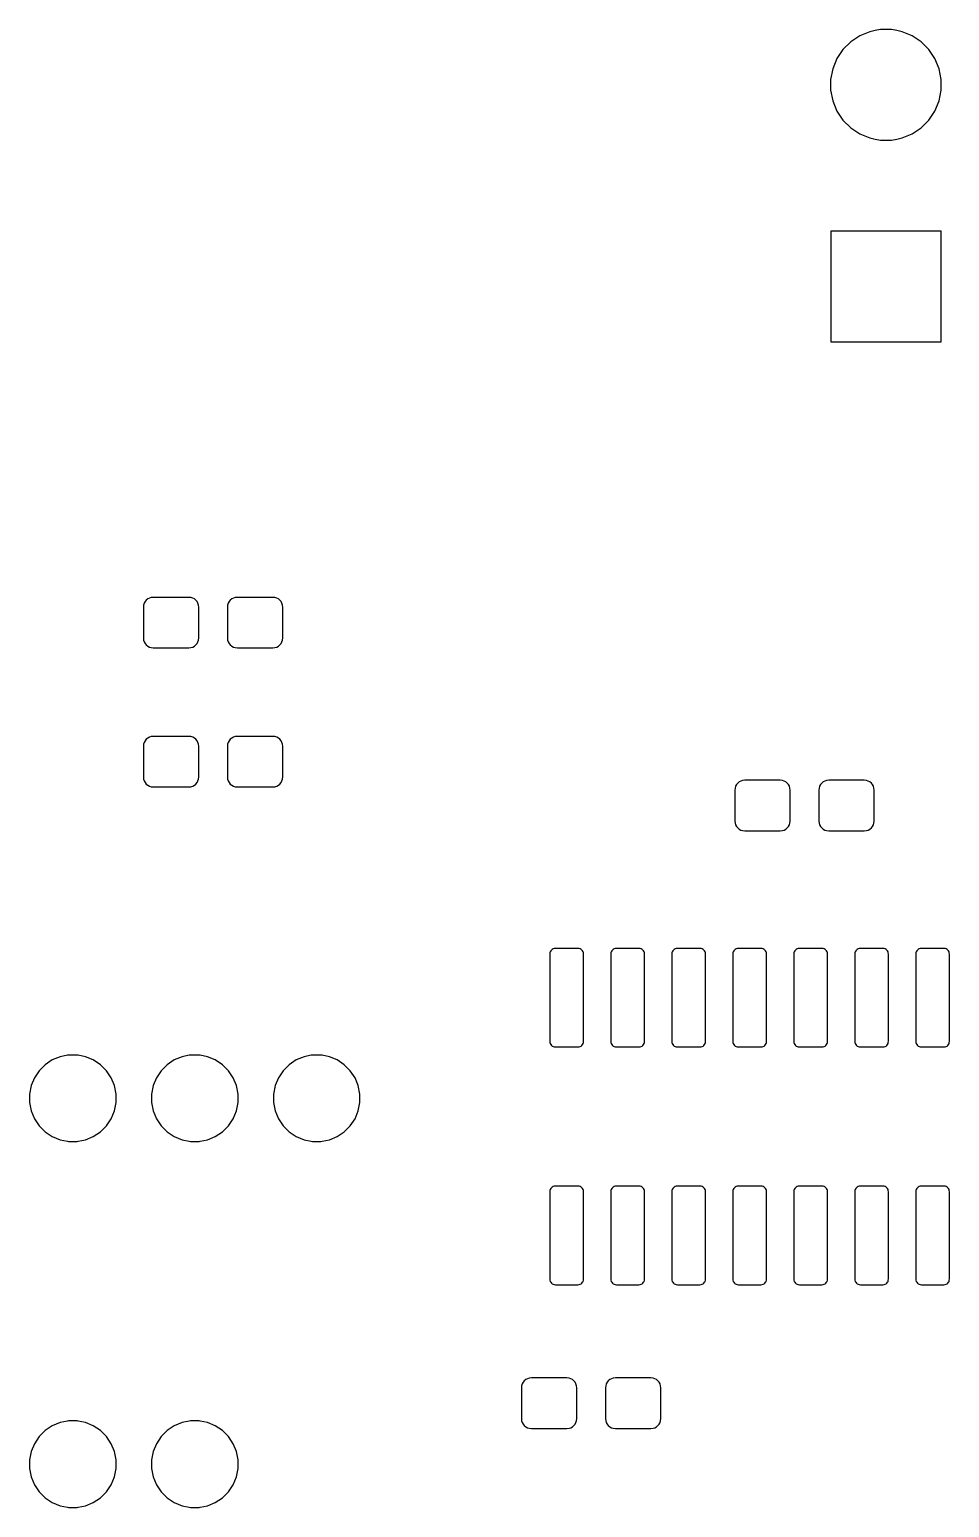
# Model space of a CAD drawing. Extents: x 169 to 33241, y 66 to 35500.
# Drawn here: x 188.9 to 208.06, y 95.42 to 126.2 of the extents above; entities that cross this region are included whole.
import ezdxf

# ---------------------------------------------------------------- set-up
doc = ezdxf.new("R2010")
doc.units = 0

msp = doc.modelspace()

# ---------------------------------------------------------------- linework, layer by layer
at = {"layer": 'Construction'}
for p, q in [((206.61892, 126.20098), (206.50793, 126.17888)), ((206.84575, 126.20098), (206.61892, 126.20098)), ((206.957, 126.17888), (206.84575, 126.20098)), ((205.99866, 125.94389), (205.83838, 125.78362)), ((206.18712, 126.06988), (205.99866, 125.94389)), ((206.39667, 126.15678), (206.18712, 126.06988)), ((206.50793, 126.17888), (206.39667, 126.15678)), ((207.068, 126.15678), (206.957, 126.17888)), ((207.27755, 126.06988), (207.068, 126.15678)), ((207.46601, 125.94389), (207.27755, 126.06988)), ((207.62629, 125.78362), (207.46601, 125.94389)), ((205.7124, 125.59515), (205.6255, 125.3856)), ((205.83838, 125.78362), (205.7124, 125.59515)), ((207.75227, 125.59515), (207.62629, 125.78362)), ((207.83917, 125.3856), (207.75227, 125.59515)), ((205.6255, 125.3856), (205.5813, 125.16335)), ((207.88337, 125.16335), (207.83917, 125.3856)), ((205.5813, 125.16335), (205.5813, 124.93653)), ((207.88337, 124.93653), (207.88337, 125.16335)), ((205.5813, 124.93653), (205.6255, 124.71428)), ((205.6255, 124.71428), (205.7124, 124.50473)), ((207.75227, 124.50473), (207.83917, 124.71428)), ((207.83917, 124.71428), (207.88337, 124.93653)), ((205.7124, 124.50473), (205.83838, 124.31626)), ((207.62629, 124.31626), (207.75227, 124.50473)), ((205.83838, 124.31626), (205.99866, 124.15599)), ((205.99866, 124.15599), (206.18712, 124.03)), ((206.18712, 124.03), (206.39667, 123.9431)), ((207.068, 123.9431), (207.27755, 124.03)), ((207.27755, 124.03), (207.46601, 124.15599)), ((207.46601, 124.15599), (207.62629, 124.31626)), ((206.39667, 123.9431), (206.50793, 123.921)), ((206.50793, 123.921), (206.61892, 123.8989)), ((206.61892, 123.8989), (206.84575, 123.8989)), ((206.84575, 123.8989), (206.957, 123.921)), ((206.957, 123.921), (207.068, 123.9431)), ((207.884, 122.001), (205.58199, 122.001)), ((205.58199, 122.001), (205.58199, 119.699)), ((207.884, 119.699), (207.884, 122.001)), ((205.58199, 119.699), (207.884, 119.699)), ((191.27201, 114.21601), (191.26801, 114.17091)), ((191.28341, 114.25351), (191.27201, 114.21601)), ((191.30191, 114.28801), (191.28341, 114.25351)), ((191.32681, 114.31831), (191.30191, 114.28801)), ((191.35701, 114.34321), (191.32681, 114.31831)), ((191.39151, 114.36171), (191.35701, 114.34321)), ((191.42911, 114.37311), (191.39151, 114.36171)), ((191.47411, 114.37711), (191.42911, 114.37311)), ((192.213, 114.37711), (191.47411, 114.37711)), ((192.258, 114.37311), (192.213, 114.37711)), ((192.2956, 114.36171), (192.258, 114.37311)), ((192.3301, 114.34321), (192.2956, 114.36171)), ((192.3603, 114.31831), (192.3301, 114.34321)), ((192.3852, 114.28801), (192.3603, 114.31831)), ((192.4037, 114.25351), (192.3852, 114.28801)), ((192.4151, 114.21601), (192.4037, 114.25351)), ((192.4191, 114.17091), (192.4151, 114.21601)), ((193.02217, 114.21601), (193.01817, 114.17091)), ((193.03357, 114.25351), (193.02217, 114.21601)), ((193.05207, 114.28801), (193.03357, 114.25351)), ((193.07667, 114.31831), (193.05207, 114.28801)), ((193.10717, 114.34321), (193.07667, 114.31831)), ((193.14167, 114.36171), (193.10717, 114.34321)), ((193.17897, 114.37311), (193.14167, 114.36171)), ((193.22417, 114.37711), (193.17897, 114.37311)), ((193.9628, 114.37711), (193.22417, 114.37711)), ((194.008, 114.37311), (193.9628, 114.37711)), ((194.0456, 114.36171), (194.008, 114.37311)), ((194.0801, 114.34321), (194.0456, 114.36171)), ((194.1103, 114.31831), (194.0801, 114.34321)), ((194.1352, 114.28801), (194.1103, 114.31831)), ((194.1537, 114.25351), (194.1352, 114.28801)), ((194.1649, 114.21601), (194.1537, 114.25351)), ((194.1699, 114.17091), (194.1649, 114.21601)), ((191.26801, 114.17091), (191.26801, 113.53221)), ((192.4191, 113.5322), (192.4191, 114.17091)), ((193.01817, 114.17091), (193.01817, 113.53221)), ((194.1699, 113.5322), (194.1699, 114.17091)), ((191.26801, 113.53221), (191.27201, 113.48711)), ((191.27201, 113.48711), (191.28341, 113.44961)), ((191.28341, 113.44961), (191.30191, 113.41511)), ((191.30191, 113.41511), (191.32681, 113.38481)), ((191.32681, 113.38481), (191.35701, 113.35991)), ((191.35701, 113.35991), (191.39151, 113.34141)), ((191.39151, 113.34141), (191.42911, 113.33001)), ((191.42911, 113.33001), (191.47411, 113.32601)), ((191.47411, 113.32601), (192.213, 113.32601)), ((192.213, 113.32601), (192.258, 113.33)), ((192.258, 113.33), (192.2956, 113.3414)), ((192.2956, 113.3414), (192.3301, 113.3599)), ((192.3301, 113.3599), (192.3603, 113.3848)), ((192.3603, 113.3848), (192.3852, 113.4151)), ((192.3852, 113.4151), (192.4037, 113.4496)), ((192.4037, 113.4496), (192.4151, 113.4871)), ((192.4151, 113.4871), (192.4191, 113.5322)), ((193.01817, 113.53221), (193.02217, 113.48711)), ((193.02217, 113.48711), (193.03357, 113.44961)), ((193.03357, 113.44961), (193.05207, 113.41511)), ((193.05207, 113.41511), (193.07667, 113.38481)), ((193.07667, 113.38481), (193.10717, 113.35991)), ((193.10717, 113.35991), (193.14167, 113.34141)), ((193.14167, 113.34141), (193.17897, 113.33001)), ((193.17897, 113.33001), (193.22417, 113.32601)), ((193.22417, 113.32601), (193.9628, 113.32601)), ((193.9628, 113.32601), (194.008, 113.33)), ((194.008, 113.33), (194.0456, 113.3414)), ((194.0456, 113.3414), (194.0801, 113.3599)), ((194.0801, 113.3599), (194.1103, 113.3848)), ((194.1103, 113.3848), (194.1352, 113.4151)), ((194.1352, 113.4151), (194.1537, 113.4496)), ((194.1537, 113.4496), (194.1649, 113.4871)), ((194.1649, 113.4871), (194.1699, 113.5322)), ((191.32681, 111.42231), (191.30191, 111.39201)), ((191.35701, 111.44721), (191.32681, 111.42231)), ((191.39151, 111.46571), (191.35701, 111.44721)), ((191.42911, 111.47711), (191.39151, 111.46571)), ((191.47411, 111.48111), (191.42911, 111.47711)), ((192.213, 111.48111), (191.47411, 111.48111)), ((192.258, 111.47711), (192.213, 111.48111)), ((192.2956, 111.46571), (192.258, 111.47711)), ((192.3301, 111.44721), (192.2956, 111.46571)), ((192.3603, 111.42231), (192.3301, 111.44721)), ((192.3852, 111.39201), (192.3603, 111.42231)), ((193.07667, 111.42231), (193.05207, 111.39201)), ((193.10717, 111.44721), (193.07667, 111.42231)), ((193.14167, 111.46571), (193.10717, 111.44721)), ((193.17897, 111.47711), (193.14167, 111.46571)), ((193.22417, 111.48111), (193.17897, 111.47711)), ((193.9628, 111.48111), (193.22417, 111.48111)), ((194.008, 111.47711), (193.9628, 111.48111)), ((194.0456, 111.46571), (194.008, 111.47711)), ((194.0801, 111.44721), (194.0456, 111.46571)), ((194.1103, 111.42231), (194.0801, 111.44721)), ((194.1352, 111.39201), (194.1103, 111.42231)), ((191.27201, 111.32001), (191.26801, 111.27491)), ((191.26801, 111.27491), (191.26801, 110.6362)), ((191.28341, 111.35751), (191.27201, 111.32001)), ((191.30191, 111.39201), (191.28341, 111.35751)), ((192.4037, 111.35751), (192.3852, 111.39201)), ((192.4151, 111.32001), (192.4037, 111.35751)), ((192.4191, 111.27491), (192.4151, 111.32001)), ((192.4191, 110.6362), (192.4191, 111.27491)), ((193.02217, 111.32001), (193.01817, 111.27491)), ((193.01817, 111.27491), (193.01817, 110.6362)), ((193.03357, 111.35751), (193.02217, 111.32001)), ((193.05207, 111.39201), (193.03357, 111.35751)), ((194.1537, 111.35751), (194.1352, 111.39201)), ((194.1649, 111.32001), (194.1537, 111.35751)), ((194.1699, 111.27491), (194.1649, 111.32001)), ((194.1699, 110.6362), (194.1699, 111.27491)), ((191.26801, 110.6362), (191.27201, 110.5911)), ((191.27201, 110.5911), (191.28341, 110.5536)), ((191.28341, 110.5536), (191.30191, 110.5191)), ((191.30191, 110.5191), (191.32681, 110.4888)), ((191.32681, 110.4888), (191.35701, 110.4639)), ((192.3301, 110.4639), (192.3603, 110.4888)), ((192.3603, 110.4888), (192.3852, 110.5191)), ((192.3852, 110.5191), (192.4037, 110.5536)), ((192.4037, 110.5536), (192.4151, 110.5911)), ((192.4151, 110.5911), (192.4191, 110.6362)), ((193.01817, 110.6362), (193.02217, 110.5911)), ((193.02217, 110.5911), (193.03357, 110.5536)), ((193.03357, 110.5536), (193.05207, 110.5191)), ((193.05207, 110.5191), (193.07667, 110.4888)), ((193.07667, 110.4888), (193.10717, 110.4639)), ((194.0801, 110.4639), (194.1103, 110.4888)), ((194.1103, 110.4888), (194.1352, 110.5191)), ((194.1352, 110.5191), (194.1537, 110.5536)), ((194.1537, 110.5536), (194.1649, 110.5911)), ((194.1649, 110.5911), (194.1699, 110.6362)), ((203.64581, 110.50831), (203.62091, 110.47801)), ((203.67601, 110.53321), (203.64581, 110.50831)), ((203.71051, 110.55171), (203.67601, 110.53321)), ((203.74811, 110.56311), (203.71051, 110.55171)), ((203.79311, 110.56711), (203.74811, 110.56311)), ((204.532, 110.56711), (203.79311, 110.56711)), ((204.577, 110.56311), (204.532, 110.56711)), ((204.6146, 110.55171), (204.577, 110.56311)), ((204.6491, 110.53321), (204.6146, 110.55171)), ((204.6793, 110.50831), (204.6491, 110.53321)), ((204.7042, 110.47801), (204.6793, 110.50831)), ((205.39567, 110.50831), (205.37107, 110.47801)), ((205.42617, 110.53321), (205.39567, 110.50831)), ((205.46067, 110.55171), (205.42617, 110.53321)), ((205.49797, 110.56311), (205.46067, 110.55171)), ((205.54317, 110.56711), (205.49797, 110.56311)), ((206.2818, 110.56711), (205.54317, 110.56711)), ((206.327, 110.56311), (206.2818, 110.56711)), ((206.3646, 110.55171), (206.327, 110.56311)), ((206.3991, 110.53321), (206.3646, 110.55171)), ((206.4293, 110.50831), (206.3991, 110.53321)), ((206.4542, 110.47801), (206.4293, 110.50831)), ((191.35701, 110.4639), (191.39151, 110.4454)), ((191.39151, 110.4454), (191.42911, 110.434)), ((191.42911, 110.434), (191.47411, 110.43)), ((191.47411, 110.43), (192.213, 110.43)), ((192.213, 110.43), (192.258, 110.434)), ((192.258, 110.434), (192.2956, 110.4454)), ((192.2956, 110.4454), (192.3301, 110.4639)), ((193.10717, 110.4639), (193.14167, 110.4454)), ((193.14167, 110.4454), (193.17897, 110.434)), ((193.17897, 110.434), (193.22417, 110.43)), ((193.22417, 110.43), (193.9628, 110.43)), ((193.9628, 110.43), (194.008, 110.434)), ((194.008, 110.434), (194.0456, 110.4454)), ((194.0456, 110.4454), (194.0801, 110.4639)), ((203.59101, 110.40601), (203.58701, 110.36091)), ((203.58701, 110.36091), (203.58701, 109.72221)), ((203.60241, 110.44351), (203.59101, 110.40601)), ((203.62091, 110.47801), (203.60241, 110.44351)), ((204.7227, 110.44351), (204.7042, 110.47801)), ((204.7341, 110.40601), (204.7227, 110.44351)), ((204.7381, 110.36091), (204.7341, 110.40601)), ((204.7381, 109.7222), (204.7381, 110.36091)), ((205.34117, 110.40601), (205.33717, 110.36091)), ((205.33717, 110.36091), (205.33717, 109.72221)), ((205.35257, 110.44351), (205.34117, 110.40601)), ((205.37107, 110.47801), (205.35257, 110.44351)), ((206.4727, 110.44351), (206.4542, 110.47801)), ((206.4839, 110.40601), (206.4727, 110.44351)), ((206.4889, 110.36091), (206.4839, 110.40601)), ((206.4889, 109.7222), (206.4889, 110.36091)), ((203.58701, 109.72221), (203.59101, 109.67711)), ((203.59101, 109.67711), (203.60241, 109.63961)), ((203.60241, 109.63961), (203.62091, 109.60511)), ((203.62091, 109.60511), (203.64581, 109.57481)), ((203.64581, 109.57481), (203.67601, 109.54991)), ((204.6491, 109.5499), (204.6793, 109.5748)), ((204.6793, 109.5748), (204.7042, 109.6051)), ((204.7042, 109.6051), (204.7227, 109.6396)), ((204.7227, 109.6396), (204.7341, 109.6771)), ((204.7341, 109.6771), (204.7381, 109.7222)), ((205.33717, 109.72221), (205.34117, 109.67711)), ((205.34117, 109.67711), (205.35257, 109.63961)), ((205.35257, 109.63961), (205.37107, 109.60511)), ((205.37107, 109.60511), (205.39567, 109.57481)), ((205.39567, 109.57481), (205.42617, 109.54991)), ((206.3991, 109.5499), (206.4293, 109.5748)), ((206.4293, 109.5748), (206.4542, 109.6051)), ((206.4542, 109.6051), (206.4727, 109.6396)), ((206.4727, 109.6396), (206.4839, 109.6771)), ((206.4839, 109.6771), (206.4889, 109.7222)), ((203.67601, 109.54991), (203.71051, 109.53141)), ((203.71051, 109.53141), (203.74811, 109.52001)), ((203.74811, 109.52001), (203.79311, 109.51601)), ((203.79311, 109.51601), (204.532, 109.51601)), ((204.532, 109.51601), (204.577, 109.52)), ((204.577, 109.52), (204.6146, 109.5314)), ((204.6146, 109.5314), (204.6491, 109.5499)), ((205.42617, 109.54991), (205.46067, 109.53141)), ((205.46067, 109.53141), (205.49797, 109.52001)), ((205.49797, 109.52001), (205.54317, 109.51601)), ((205.54317, 109.51601), (206.2818, 109.51601)), ((206.2818, 109.51601), (206.327, 109.52)), ((206.327, 109.52), (206.3646, 109.5314)), ((206.3646, 109.5314), (206.3991, 109.5499)), ((199.73615, 106.97381), (199.73315, 106.94571)), ((199.73315, 106.94571), (199.73315, 105.132)), ((199.74315, 106.99491), (199.73615, 106.97381)), ((199.75335, 107.01431), (199.74315, 106.99491)), ((199.76735, 107.03131), (199.75335, 107.01431)), ((199.78465, 107.04531), (199.76735, 107.03131)), ((199.80395, 107.05571), (199.78465, 107.04531)), ((199.82505, 107.06171), (199.80395, 107.05571)), ((199.85325, 107.06471), (199.82505, 107.06171)), ((200.3168, 107.06471), (199.85325, 107.06471)), ((200.345, 107.06171), (200.3168, 107.06471)), ((200.3661, 107.05571), (200.345, 107.06171)), ((200.3854, 107.04531), (200.3661, 107.05571)), ((200.4024, 107.03131), (200.3854, 107.04531)), ((200.4164, 107.01431), (200.4024, 107.03131)), ((200.4268, 106.99491), (200.4164, 107.01431)), ((200.4328, 106.97381), (200.4268, 106.99491)), ((200.4358, 106.94571), (200.4328, 106.97381)), ((200.4358, 105.132), (200.4358, 106.94571)), ((201.00615, 106.97381), (201.00315, 106.94571)), ((201.00315, 106.94571), (201.00315, 105.132)), ((201.01315, 106.99491), (201.00615, 106.97381)), ((201.02335, 107.01431), (201.01315, 106.99491)), ((201.03735, 107.03131), (201.02335, 107.01431)), ((201.05465, 107.04531), (201.03735, 107.03131)), ((201.07395, 107.05571), (201.05465, 107.04531)), ((201.09505, 107.06171), (201.07395, 107.05571)), ((201.12325, 107.06471), (201.09505, 107.06171)), ((201.5868, 107.06471), (201.12325, 107.06471)), ((201.615, 107.06171), (201.5868, 107.06471)), ((201.6361, 107.05571), (201.615, 107.06171)), ((201.6554, 107.04531), (201.6361, 107.05571)), ((201.6724, 107.03131), (201.6554, 107.04531)), ((201.6864, 107.01431), (201.6724, 107.03131)), ((201.6968, 106.99491), (201.6864, 107.01431)), ((201.7028, 106.97381), (201.6968, 106.99491)), ((201.7058, 106.94571), (201.7028, 106.97381)), ((201.7058, 105.132), (201.7058, 106.94571)), ((202.27615, 106.97381), (202.27315, 106.94571)), ((202.27315, 106.94571), (202.27315, 105.132)), ((202.28315, 106.99491), (202.27615, 106.97381)), ((202.29335, 107.01431), (202.28315, 106.99491)), ((202.30735, 107.03131), (202.29335, 107.01431)), ((202.32465, 107.04531), (202.30735, 107.03131)), ((202.34395, 107.05571), (202.32465, 107.04531)), ((202.36505, 107.06171), (202.34395, 107.05571)), ((202.39325, 107.06471), (202.36505, 107.06171)), ((202.8568, 107.06471), (202.39325, 107.06471)), ((202.885, 107.06171), (202.8568, 107.06471)), ((202.9061, 107.05571), (202.885, 107.06171)), ((202.9254, 107.04531), (202.9061, 107.05571)), ((202.9424, 107.03131), (202.9254, 107.04531)), ((202.9564, 107.01431), (202.9424, 107.03131)), ((202.9668, 106.99491), (202.9564, 107.01431)), ((202.9728, 106.97381), (202.9668, 106.99491)), ((202.9758, 106.94571), (202.9728, 106.97381)), ((202.9758, 105.132), (202.9758, 106.94571)), ((203.54615, 106.97381), (203.54315, 106.94571)), ((203.54315, 106.94571), (203.54315, 105.132)), ((203.55315, 106.99491), (203.54615, 106.97381)), ((203.56335, 107.01431), (203.55315, 106.99491)), ((203.57735, 107.03131), (203.56335, 107.01431)), ((203.59465, 107.04531), (203.57735, 107.03131)), ((203.61395, 107.05571), (203.59465, 107.04531)), ((203.63505, 107.06171), (203.61395, 107.05571)), ((203.66325, 107.06471), (203.63505, 107.06171)), ((204.1268, 107.06471), (203.66325, 107.06471)), ((204.155, 107.06171), (204.1268, 107.06471)), ((204.1761, 107.05571), (204.155, 107.06171)), ((204.1954, 107.04531), (204.1761, 107.05571)), ((204.2124, 107.03131), (204.1954, 107.04531)), ((204.2264, 107.01431), (204.2124, 107.03131)), ((204.2368, 106.99491), (204.2264, 107.01431)), ((204.2428, 106.97381), (204.2368, 106.99491)), ((204.2458, 106.94571), (204.2428, 106.97381)), ((204.2458, 105.132), (204.2458, 106.94571)), ((204.81615, 106.97381), (204.81315, 106.94571)), ((204.81315, 106.94571), (204.81315, 105.132)), ((204.82315, 106.99491), (204.81615, 106.97381)), ((204.83335, 107.01431), (204.82315, 106.99491)), ((204.84735, 107.03131), (204.83335, 107.01431)), ((204.86465, 107.04531), (204.84735, 107.03131)), ((204.88395, 107.05571), (204.86465, 107.04531)), ((204.90505, 107.06171), (204.88395, 107.05571)), ((204.93325, 107.06471), (204.90505, 107.06171)), ((205.3968, 107.06471), (204.93325, 107.06471)), ((205.425, 107.06171), (205.3968, 107.06471)), ((205.4461, 107.05571), (205.425, 107.06171)), ((205.4654, 107.04531), (205.4461, 107.05571)), ((205.4824, 107.03131), (205.4654, 107.04531)), ((205.4964, 107.01431), (205.4824, 107.03131)), ((205.5068, 106.99491), (205.4964, 107.01431)), ((205.5128, 106.97381), (205.5068, 106.99491)), ((205.5158, 106.94571), (205.5128, 106.97381)), ((205.5158, 105.132), (205.5158, 106.94571)), ((206.08615, 106.97381), (206.08315, 106.94571)), ((206.08315, 106.94571), (206.08315, 105.132)), ((206.09315, 106.99491), (206.08615, 106.97381)), ((206.10335, 107.01431), (206.09315, 106.99491)), ((206.11735, 107.03131), (206.10335, 107.01431)), ((206.13465, 107.04531), (206.11735, 107.03131)), ((206.15395, 107.05571), (206.13465, 107.04531)), ((206.17505, 107.06171), (206.15395, 107.05571)), ((206.20325, 107.06471), (206.17505, 107.06171)), ((206.6668, 107.06471), (206.20325, 107.06471)), ((206.695, 107.06171), (206.6668, 107.06471)), ((206.7161, 107.05571), (206.695, 107.06171)), ((206.7354, 107.04531), (206.7161, 107.05571)), ((206.7524, 107.03131), (206.7354, 107.04531)), ((206.7664, 107.01431), (206.7524, 107.03131)), ((206.7768, 106.99491), (206.7664, 107.01431)), ((206.7828, 106.97381), (206.7768, 106.99491)), ((206.7858, 106.94571), (206.7828, 106.97381)), ((206.7858, 105.132), (206.7858, 106.94571)), ((207.35615, 106.97381), (207.35315, 106.94571)), ((207.35315, 106.94571), (207.35315, 105.132)), ((207.36315, 106.99491), (207.35615, 106.97381)), ((207.37335, 107.01431), (207.36315, 106.99491)), ((207.38735, 107.03131), (207.37335, 107.01431)), ((207.40465, 107.04531), (207.38735, 107.03131)), ((207.42395, 107.05571), (207.40465, 107.04531)), ((207.44505, 107.06171), (207.42395, 107.05571)), ((207.47325, 107.06471), (207.44505, 107.06171)), ((207.9368, 107.06471), (207.47325, 107.06471)), ((207.965, 107.06171), (207.9368, 107.06471)), ((207.9861, 107.05571), (207.965, 107.06171)), ((208.0054, 107.04531), (207.9861, 107.05571)), ((208.0224, 107.03131), (208.0054, 107.04531)), ((208.0364, 107.01431), (208.0224, 107.03131)), ((208.0468, 106.99491), (208.0364, 107.01431)), ((208.0528, 106.97381), (208.0468, 106.99491)), ((208.0558, 106.94571), (208.0528, 106.97381)), ((208.0558, 105.132), (208.0558, 106.94571)), ((199.73315, 105.132), (199.73615, 105.1039)), ((199.73615, 105.1039), (199.74315, 105.0828)), ((199.74315, 105.0828), (199.75335, 105.0634)), ((199.75335, 105.0634), (199.76735, 105.0464)), ((199.76735, 105.0464), (199.78465, 105.0324)), ((199.78465, 105.0324), (199.80395, 105.022)), ((199.80395, 105.022), (199.82505, 105.016)), ((199.82505, 105.016), (199.85325, 105.013)), ((199.85325, 105.013), (200.3168, 105.013)), ((200.3168, 105.013), (200.345, 105.016)), ((200.345, 105.016), (200.3661, 105.022)), ((200.3661, 105.022), (200.3854, 105.0324)), ((200.3854, 105.0324), (200.4024, 105.0464)), ((200.4024, 105.0464), (200.4164, 105.0634)), ((200.4164, 105.0634), (200.4268, 105.0828)), ((200.4268, 105.0828), (200.4328, 105.1039)), ((200.4328, 105.1039), (200.4358, 105.132)), ((201.00315, 105.132), (201.00615, 105.1039)), ((201.00615, 105.1039), (201.01315, 105.0828)), ((201.01315, 105.0828), (201.02335, 105.0634)), ((201.02335, 105.0634), (201.03735, 105.0464)), ((201.03735, 105.0464), (201.05465, 105.0324)), ((201.05465, 105.0324), (201.07395, 105.022)), ((201.07395, 105.022), (201.09505, 105.016)), ((201.09505, 105.016), (201.12325, 105.013)), ((201.12325, 105.013), (201.5868, 105.013)), ((201.5868, 105.013), (201.615, 105.016)), ((201.615, 105.016), (201.6361, 105.022)), ((201.6361, 105.022), (201.6554, 105.0324)), ((201.6554, 105.0324), (201.6724, 105.0464)), ((201.6724, 105.0464), (201.6864, 105.0634)), ((201.6864, 105.0634), (201.6968, 105.0828)), ((201.6968, 105.0828), (201.7028, 105.1039)), ((201.7028, 105.1039), (201.7058, 105.132)), ((202.27315, 105.132), (202.27615, 105.1039)), ((202.27615, 105.1039), (202.28315, 105.0828)), ((202.28315, 105.0828), (202.29335, 105.0634)), ((202.29335, 105.0634), (202.30735, 105.0464)), ((202.30735, 105.0464), (202.32465, 105.0324)), ((202.32465, 105.0324), (202.34395, 105.022)), ((202.34395, 105.022), (202.36505, 105.016)), ((202.36505, 105.016), (202.39325, 105.013)), ((202.39325, 105.013), (202.8568, 105.013)), ((202.8568, 105.013), (202.885, 105.016)), ((202.885, 105.016), (202.9061, 105.022)), ((202.9061, 105.022), (202.9254, 105.0324)), ((202.9254, 105.0324), (202.9424, 105.0464)), ((202.9424, 105.0464), (202.9564, 105.0634)), ((202.9564, 105.0634), (202.9668, 105.0828)), ((202.9668, 105.0828), (202.9728, 105.1039)), ((202.9728, 105.1039), (202.9758, 105.132)), ((203.54315, 105.132), (203.54615, 105.1039)), ((203.54615, 105.1039), (203.55315, 105.0828)), ((203.55315, 105.0828), (203.56335, 105.0634)), ((203.56335, 105.0634), (203.57735, 105.0464)), ((203.57735, 105.0464), (203.59465, 105.0324)), ((203.59465, 105.0324), (203.61395, 105.022)), ((203.61395, 105.022), (203.63505, 105.016)), ((203.63505, 105.016), (203.66325, 105.013)), ((203.66325, 105.013), (204.1268, 105.013)), ((204.1268, 105.013), (204.155, 105.016)), ((204.155, 105.016), (204.1761, 105.022)), ((204.1761, 105.022), (204.1954, 105.0324)), ((204.1954, 105.0324), (204.2124, 105.0464)), ((204.2124, 105.0464), (204.2264, 105.0634)), ((204.2264, 105.0634), (204.2368, 105.0828)), ((204.2368, 105.0828), (204.2428, 105.1039)), ((204.2428, 105.1039), (204.2458, 105.132)), ((204.81315, 105.132), (204.81615, 105.1039)), ((204.81615, 105.1039), (204.82315, 105.0828)), ((204.82315, 105.0828), (204.83335, 105.0634)), ((204.83335, 105.0634), (204.84735, 105.0464)), ((204.84735, 105.0464), (204.86465, 105.0324)), ((204.86465, 105.0324), (204.88395, 105.022)), ((204.88395, 105.022), (204.90505, 105.016)), ((204.90505, 105.016), (204.93325, 105.013)), ((204.93325, 105.013), (205.3968, 105.013)), ((205.3968, 105.013), (205.425, 105.016)), ((205.425, 105.016), (205.4461, 105.022)), ((205.4461, 105.022), (205.4654, 105.0324)), ((205.4654, 105.0324), (205.4824, 105.0464)), ((205.4824, 105.0464), (205.4964, 105.0634)), ((205.4964, 105.0634), (205.5068, 105.0828)), ((205.5068, 105.0828), (205.5128, 105.1039)), ((205.5128, 105.1039), (205.5158, 105.132)), ((206.08315, 105.132), (206.08615, 105.1039)), ((206.08615, 105.1039), (206.09315, 105.0828)), ((206.09315, 105.0828), (206.10335, 105.0634)), ((206.10335, 105.0634), (206.11735, 105.0464)), ((206.11735, 105.0464), (206.13465, 105.0324)), ((206.13465, 105.0324), (206.15395, 105.022)), ((206.15395, 105.022), (206.17505, 105.016)), ((206.17505, 105.016), (206.20325, 105.013)), ((206.20325, 105.013), (206.6668, 105.013)), ((206.6668, 105.013), (206.695, 105.016)), ((206.695, 105.016), (206.7161, 105.022)), ((206.7161, 105.022), (206.7354, 105.0324)), ((206.7354, 105.0324), (206.7524, 105.0464)), ((206.7524, 105.0464), (206.7664, 105.0634)), ((206.7664, 105.0634), (206.7768, 105.0828)), ((206.7768, 105.0828), (206.7828, 105.1039)), ((206.7828, 105.1039), (206.7858, 105.132)), ((207.35315, 105.132), (207.35615, 105.1039)), ((207.35615, 105.1039), (207.36315, 105.0828)), ((207.36315, 105.0828), (207.37335, 105.0634)), ((207.37335, 105.0634), (207.38735, 105.0464)), ((207.38735, 105.0464), (207.40465, 105.0324)), ((207.40465, 105.0324), (207.42395, 105.022)), ((207.42395, 105.022), (207.44505, 105.016)), ((207.44505, 105.016), (207.47325, 105.013)), ((207.47325, 105.013), (207.9368, 105.013)), ((207.9368, 105.013), (207.965, 105.016)), ((207.965, 105.016), (207.9861, 105.022)), ((207.9861, 105.022), (208.0054, 105.0324)), ((208.0054, 105.0324), (208.0224, 105.0464)), ((208.0224, 105.0464), (208.0364, 105.0634)), ((208.0364, 105.0634), (208.0468, 105.0828)), ((208.0468, 105.0828), (208.0528, 105.1039)), ((208.0528, 105.1039), (208.0558, 105.132)), ((189.22319, 104.6449), (189.09772, 104.5194)), ((189.37077, 104.7435), (189.22319, 104.6449)), ((189.53485, 104.8114), (189.37077, 104.7435)), ((189.68395, 104.8411), (189.53485, 104.8114)), ((189.70885, 104.8461), (189.68395, 104.8411)), ((189.8864, 104.8461), (189.70885, 104.8461)), ((189.911, 104.8411), (189.8864, 104.8461)), ((190.06036, 104.8114), (189.911, 104.8411)), ((190.22444, 104.7435), (190.06036, 104.8114)), ((190.37201, 104.6449), (190.22444, 104.7435)), ((190.49749, 104.5194), (190.37201, 104.6449)), ((191.76319, 104.6449), (191.63772, 104.5194)), ((191.91077, 104.7435), (191.76319, 104.6449)), ((192.07485, 104.8114), (191.91077, 104.7435)), ((192.22395, 104.8411), (192.07485, 104.8114)), ((192.24885, 104.8461), (192.22395, 104.8411)), ((192.4264, 104.8461), (192.24885, 104.8461)), ((192.451, 104.8411), (192.4264, 104.8461)), ((192.60036, 104.8114), (192.451, 104.8411)), ((192.76444, 104.7435), (192.60036, 104.8114)), ((192.91201, 104.6449), (192.76444, 104.7435)), ((193.03749, 104.5194), (192.91201, 104.6449)), ((194.30319, 104.6449), (194.17772, 104.5194)), ((194.45077, 104.7435), (194.30319, 104.6449)), ((194.61485, 104.8114), (194.45077, 104.7435)), ((194.76395, 104.8411), (194.61485, 104.8114)), ((194.78885, 104.8461), (194.76395, 104.8411)), ((194.9664, 104.8461), (194.78885, 104.8461)), ((194.991, 104.8411), (194.9664, 104.8461)), ((195.14036, 104.8114), (194.991, 104.8411)), ((195.30444, 104.7435), (195.14036, 104.8114)), ((195.45201, 104.6449), (195.30444, 104.7435)), ((195.57749, 104.5194), (195.45201, 104.6449)), ((188.99912, 104.37185), (188.93102, 104.20786)), ((189.09772, 104.5194), (188.99912, 104.37185)), ((190.59609, 104.37185), (190.49749, 104.5194)), ((190.66389, 104.20786), (190.59609, 104.37185)), ((191.53912, 104.37185), (191.47102, 104.20786)), ((191.63772, 104.5194), (191.53912, 104.37185)), ((193.13599, 104.37185), (193.03749, 104.5194)), ((193.20379, 104.20786), (193.13599, 104.37185)), ((194.07912, 104.37185), (194.01102, 104.20786)), ((194.17772, 104.5194), (194.07912, 104.37185)), ((195.67599, 104.37185), (195.57749, 104.5194)), ((195.74379, 104.20786), (195.67599, 104.37185)), ((188.93102, 104.20786), (188.89652, 104.0338)), ((188.89652, 104.0338), (188.89652, 103.8563)), ((190.69869, 104.0338), (190.66389, 104.20786)), ((190.69869, 103.8563), (190.69869, 104.0338)), ((191.47102, 104.20786), (191.43652, 104.0338)), ((191.43652, 104.0338), (191.43652, 103.8563)), ((193.23859, 104.0338), (193.20379, 104.20786)), ((193.23859, 103.8563), (193.23859, 104.0338)), ((194.01102, 104.20786), (193.97652, 104.0338)), ((193.97652, 104.0338), (193.97652, 103.8563)), ((195.77859, 104.0338), (195.74379, 104.20786)), ((195.77859, 103.8563), (195.77859, 104.0338)), ((188.89652, 103.8563), (188.93102, 103.68224)), ((190.66389, 103.68224), (190.69869, 103.8563)), ((191.43652, 103.8563), (191.47102, 103.68224)), ((193.20379, 103.68224), (193.23859, 103.8563)), ((193.97652, 103.8563), (194.01102, 103.68224)), ((195.74379, 103.68224), (195.77859, 103.8563)), ((188.93102, 103.68224), (188.99912, 103.51825)), ((188.99912, 103.51825), (189.09772, 103.37071)), ((190.49749, 103.37071), (190.59609, 103.51825)), ((190.59609, 103.51825), (190.66389, 103.68224)), ((191.47102, 103.68224), (191.53912, 103.51825)), ((191.53912, 103.51825), (191.63772, 103.37071)), ((193.03749, 103.37071), (193.13599, 103.51825)), ((193.13599, 103.51825), (193.20379, 103.68224)), ((194.01102, 103.68224), (194.07912, 103.51825)), ((194.07912, 103.51825), (194.17772, 103.37071)), ((195.57749, 103.37071), (195.67599, 103.51825)), ((195.67599, 103.51825), (195.74379, 103.68224)), ((189.09772, 103.37071), (189.22319, 103.2452)), ((189.22319, 103.2452), (189.37077, 103.1466)), ((189.37077, 103.1466), (189.53485, 103.0787)), ((190.06036, 103.0787), (190.22444, 103.1466)), ((190.22444, 103.1466), (190.37201, 103.2452)), ((190.37201, 103.2452), (190.49749, 103.37071)), ((191.63772, 103.37071), (191.76319, 103.2452)), ((191.76319, 103.2452), (191.91077, 103.1466)), ((191.91077, 103.1466), (192.07485, 103.0787)), ((192.60036, 103.0787), (192.76444, 103.1466)), ((192.76444, 103.1466), (192.91201, 103.2452)), ((192.91201, 103.2452), (193.03749, 103.37071)), ((194.17772, 103.37071), (194.30319, 103.2452)), ((194.30319, 103.2452), (194.45077, 103.1466)), ((194.45077, 103.1466), (194.61485, 103.0787)), ((195.14036, 103.0787), (195.30444, 103.1466)), ((195.30444, 103.1466), (195.45201, 103.2452)), ((195.45201, 103.2452), (195.57749, 103.37071)), ((189.53485, 103.0787), (189.68395, 103.049)), ((189.68395, 103.049), (189.70885, 103.044)), ((189.70885, 103.044), (189.8864, 103.044)), ((189.8864, 103.044), (189.911, 103.049)), ((189.911, 103.049), (190.06036, 103.0787)), ((192.07485, 103.0787), (192.22395, 103.049)), ((192.22395, 103.049), (192.24885, 103.044)), ((192.24885, 103.044), (192.4264, 103.044)), ((192.4264, 103.044), (192.451, 103.049)), ((192.451, 103.049), (192.60036, 103.0787)), ((194.61485, 103.0787), (194.76395, 103.049)), ((194.76395, 103.049), (194.78885, 103.044)), ((194.78885, 103.044), (194.9664, 103.044)), ((194.9664, 103.044), (194.991, 103.049)), ((194.991, 103.049), (195.14036, 103.0787)), ((199.73615, 102.02382), (199.73315, 101.99572)), ((199.73315, 101.99572), (199.73315, 100.182)), ((199.74315, 102.04492), (199.73615, 102.02382)), ((199.75335, 102.06432), (199.74315, 102.04492)), ((199.76735, 102.08132), (199.75335, 102.06432)), ((199.78465, 102.09532), (199.76735, 102.08132)), ((199.80395, 102.10572), (199.78465, 102.09532)), ((199.82505, 102.11172), (199.80395, 102.10572)), ((199.85325, 102.11472), (199.82505, 102.11172)), ((200.3168, 102.11472), (199.85325, 102.11472)), ((200.345, 102.11172), (200.3168, 102.11472)), ((200.3661, 102.10572), (200.345, 102.11172)), ((200.3854, 102.09532), (200.3661, 102.10572)), ((200.4024, 102.08132), (200.3854, 102.09532)), ((200.4164, 102.06432), (200.4024, 102.08132)), ((200.4268, 102.04492), (200.4164, 102.06432)), ((200.4328, 102.02382), (200.4268, 102.04492)), ((200.4358, 101.99572), (200.4328, 102.02382)), ((200.4358, 100.182), (200.4358, 101.99572)), ((201.00615, 102.02382), (201.00315, 101.99572)), ((201.00315, 101.99572), (201.00315, 100.182)), ((201.01315, 102.04492), (201.00615, 102.02382)), ((201.02335, 102.06432), (201.01315, 102.04492)), ((201.03735, 102.08132), (201.02335, 102.06432)), ((201.05465, 102.09532), (201.03735, 102.08132)), ((201.07395, 102.10572), (201.05465, 102.09532)), ((201.09505, 102.11172), (201.07395, 102.10572)), ((201.12325, 102.11472), (201.09505, 102.11172)), ((201.5868, 102.11472), (201.12325, 102.11472)), ((201.615, 102.11172), (201.5868, 102.11472)), ((201.6361, 102.10572), (201.615, 102.11172)), ((201.6554, 102.09532), (201.6361, 102.10572)), ((201.6724, 102.08132), (201.6554, 102.09532)), ((201.6864, 102.06432), (201.6724, 102.08132)), ((201.6968, 102.04492), (201.6864, 102.06432)), ((201.7028, 102.02382), (201.6968, 102.04492)), ((201.7058, 101.99572), (201.7028, 102.02382)), ((201.7058, 100.182), (201.7058, 101.99572)), ((202.27615, 102.02382), (202.27315, 101.99572)), ((202.27315, 101.99572), (202.27315, 100.182)), ((202.28315, 102.04492), (202.27615, 102.02382)), ((202.29335, 102.06432), (202.28315, 102.04492)), ((202.30735, 102.08132), (202.29335, 102.06432)), ((202.32465, 102.09532), (202.30735, 102.08132)), ((202.34395, 102.10572), (202.32465, 102.09532)), ((202.36505, 102.11172), (202.34395, 102.10572)), ((202.39325, 102.11472), (202.36505, 102.11172)), ((202.8568, 102.11472), (202.39325, 102.11472)), ((202.885, 102.11172), (202.8568, 102.11472)), ((202.9061, 102.10572), (202.885, 102.11172)), ((202.9254, 102.09532), (202.9061, 102.10572)), ((202.9424, 102.08132), (202.9254, 102.09532)), ((202.9564, 102.06432), (202.9424, 102.08132)), ((202.9668, 102.04492), (202.9564, 102.06432)), ((202.9728, 102.02382), (202.9668, 102.04492)), ((202.9758, 101.99572), (202.9728, 102.02382)), ((202.9758, 100.182), (202.9758, 101.99572)), ((203.54615, 102.02382), (203.54315, 101.99572)), ((203.54315, 101.99572), (203.54315, 100.182)), ((203.55315, 102.04492), (203.54615, 102.02382)), ((203.56335, 102.06432), (203.55315, 102.04492)), ((203.57735, 102.08132), (203.56335, 102.06432)), ((203.59465, 102.09532), (203.57735, 102.08132)), ((203.61395, 102.10572), (203.59465, 102.09532)), ((203.63505, 102.11172), (203.61395, 102.10572)), ((203.66325, 102.11472), (203.63505, 102.11172)), ((204.1268, 102.11472), (203.66325, 102.11472)), ((204.155, 102.11172), (204.1268, 102.11472)), ((204.1761, 102.10572), (204.155, 102.11172)), ((204.1954, 102.09532), (204.1761, 102.10572)), ((204.2124, 102.08132), (204.1954, 102.09532)), ((204.2264, 102.06432), (204.2124, 102.08132)), ((204.2368, 102.04492), (204.2264, 102.06432)), ((204.2428, 102.02382), (204.2368, 102.04492)), ((204.2458, 101.99572), (204.2428, 102.02382)), ((204.2458, 100.182), (204.2458, 101.99572)), ((204.81615, 102.02382), (204.81315, 101.99572)), ((204.81315, 101.99572), (204.81315, 100.182)), ((204.82315, 102.04492), (204.81615, 102.02382)), ((204.83335, 102.06432), (204.82315, 102.04492)), ((204.84735, 102.08132), (204.83335, 102.06432)), ((204.86465, 102.09532), (204.84735, 102.08132)), ((204.88395, 102.10572), (204.86465, 102.09532)), ((204.90505, 102.11172), (204.88395, 102.10572)), ((204.93325, 102.11472), (204.90505, 102.11172)), ((205.3968, 102.11472), (204.93325, 102.11472)), ((205.425, 102.11172), (205.3968, 102.11472)), ((205.4461, 102.10572), (205.425, 102.11172)), ((205.4654, 102.09532), (205.4461, 102.10572)), ((205.4824, 102.08132), (205.4654, 102.09532)), ((205.4964, 102.06432), (205.4824, 102.08132)), ((205.5068, 102.04492), (205.4964, 102.06432)), ((205.5128, 102.02382), (205.5068, 102.04492)), ((205.5158, 101.99572), (205.5128, 102.02382)), ((205.5158, 100.182), (205.5158, 101.99572)), ((206.08615, 102.02382), (206.08315, 101.99572)), ((206.08315, 101.99572), (206.08315, 100.182)), ((206.09315, 102.04492), (206.08615, 102.02382)), ((206.10335, 102.06432), (206.09315, 102.04492)), ((206.11735, 102.08132), (206.10335, 102.06432)), ((206.13465, 102.09532), (206.11735, 102.08132)), ((206.15395, 102.10572), (206.13465, 102.09532)), ((206.17505, 102.11172), (206.15395, 102.10572)), ((206.20325, 102.11472), (206.17505, 102.11172)), ((206.6668, 102.11472), (206.20325, 102.11472)), ((206.695, 102.11172), (206.6668, 102.11472)), ((206.7161, 102.10572), (206.695, 102.11172)), ((206.7354, 102.09532), (206.7161, 102.10572)), ((206.7524, 102.08132), (206.7354, 102.09532)), ((206.7664, 102.06432), (206.7524, 102.08132)), ((206.7768, 102.04492), (206.7664, 102.06432)), ((206.7828, 102.02382), (206.7768, 102.04492)), ((206.7858, 101.99572), (206.7828, 102.02382)), ((206.7858, 100.182), (206.7858, 101.99572)), ((207.35615, 102.02382), (207.35315, 101.99572)), ((207.35315, 101.99572), (207.35315, 100.182)), ((207.36315, 102.04492), (207.35615, 102.02382)), ((207.37335, 102.06432), (207.36315, 102.04492)), ((207.38735, 102.08132), (207.37335, 102.06432)), ((207.40465, 102.09532), (207.38735, 102.08132)), ((207.42395, 102.10572), (207.40465, 102.09532)), ((207.44505, 102.11172), (207.42395, 102.10572)), ((207.47325, 102.11472), (207.44505, 102.11172)), ((207.9368, 102.11472), (207.47325, 102.11472)), ((207.965, 102.11172), (207.9368, 102.11472)), ((207.9861, 102.10572), (207.965, 102.11172)), ((208.0054, 102.09532), (207.9861, 102.10572)), ((208.0224, 102.08132), (208.0054, 102.09532)), ((208.0364, 102.06432), (208.0224, 102.08132)), ((208.0468, 102.04492), (208.0364, 102.06432)), ((208.0528, 102.02382), (208.0468, 102.04492)), ((208.0558, 101.99572), (208.0528, 102.02382)), ((208.0558, 100.182), (208.0558, 101.99572)), ((199.73315, 100.182), (199.73615, 100.1539)), ((199.73615, 100.1539), (199.74315, 100.1328)), ((199.74315, 100.1328), (199.75335, 100.1134)), ((199.75335, 100.1134), (199.76735, 100.0964)), ((199.76735, 100.0964), (199.78465, 100.0824)), ((199.78465, 100.0824), (199.80395, 100.072)), ((199.80395, 100.072), (199.82505, 100.066)), ((199.82505, 100.066), (199.85325, 100.063)), ((199.85325, 100.063), (200.3168, 100.063)), ((200.3168, 100.063), (200.345, 100.066)), ((200.345, 100.066), (200.3661, 100.072)), ((200.3661, 100.072), (200.3854, 100.0824)), ((200.3854, 100.0824), (200.4024, 100.0964)), ((200.4024, 100.0964), (200.4164, 100.1134)), ((200.4164, 100.1134), (200.4268, 100.1328)), ((200.4268, 100.1328), (200.4328, 100.1539)), ((200.4328, 100.1539), (200.4358, 100.182)), ((201.00315, 100.182), (201.00615, 100.1539)), ((201.00615, 100.1539), (201.01315, 100.1328)), ((201.01315, 100.1328), (201.02335, 100.1134)), ((201.02335, 100.1134), (201.03735, 100.0964)), ((201.03735, 100.0964), (201.05465, 100.0824)), ((201.05465, 100.0824), (201.07395, 100.072)), ((201.07395, 100.072), (201.09505, 100.066)), ((201.09505, 100.066), (201.12325, 100.063)), ((201.12325, 100.063), (201.5868, 100.063)), ((201.5868, 100.063), (201.615, 100.066)), ((201.615, 100.066), (201.6361, 100.072)), ((201.6361, 100.072), (201.6554, 100.0824)), ((201.6554, 100.0824), (201.6724, 100.0964)), ((201.6724, 100.0964), (201.6864, 100.1134)), ((201.6864, 100.1134), (201.6968, 100.1328)), ((201.6968, 100.1328), (201.7028, 100.1539)), ((201.7028, 100.1539), (201.7058, 100.182)), ((202.27315, 100.182), (202.27615, 100.1539)), ((202.27615, 100.1539), (202.28315, 100.1328)), ((202.28315, 100.1328), (202.29335, 100.1134)), ((202.29335, 100.1134), (202.30735, 100.0964)), ((202.30735, 100.0964), (202.32465, 100.0824)), ((202.32465, 100.0824), (202.34395, 100.072)), ((202.34395, 100.072), (202.36505, 100.066)), ((202.36505, 100.066), (202.39325, 100.063)), ((202.39325, 100.063), (202.8568, 100.063)), ((202.8568, 100.063), (202.885, 100.066)), ((202.885, 100.066), (202.9061, 100.072)), ((202.9061, 100.072), (202.9254, 100.0824)), ((202.9254, 100.0824), (202.9424, 100.0964)), ((202.9424, 100.0964), (202.9564, 100.1134)), ((202.9564, 100.1134), (202.9668, 100.1328)), ((202.9668, 100.1328), (202.9728, 100.1539)), ((202.9728, 100.1539), (202.9758, 100.182)), ((203.54315, 100.182), (203.54615, 100.1539)), ((203.54615, 100.1539), (203.55315, 100.1328)), ((203.55315, 100.1328), (203.56335, 100.1134)), ((203.56335, 100.1134), (203.57735, 100.0964)), ((203.57735, 100.0964), (203.59465, 100.0824)), ((203.59465, 100.0824), (203.61395, 100.072)), ((203.61395, 100.072), (203.63505, 100.066)), ((203.63505, 100.066), (203.66325, 100.063)), ((203.66325, 100.063), (204.1268, 100.063)), ((204.1268, 100.063), (204.155, 100.066)), ((204.155, 100.066), (204.1761, 100.072)), ((204.1761, 100.072), (204.1954, 100.0824)), ((204.1954, 100.0824), (204.2124, 100.0964)), ((204.2124, 100.0964), (204.2264, 100.1134)), ((204.2264, 100.1134), (204.2368, 100.1328)), ((204.2368, 100.1328), (204.2428, 100.1539)), ((204.2428, 100.1539), (204.2458, 100.182)), ((204.81315, 100.182), (204.81615, 100.1539)), ((204.81615, 100.1539), (204.82315, 100.1328)), ((204.82315, 100.1328), (204.83335, 100.1134)), ((204.83335, 100.1134), (204.84735, 100.0964)), ((204.84735, 100.0964), (204.86465, 100.0824)), ((204.86465, 100.0824), (204.88395, 100.072)), ((204.88395, 100.072), (204.90505, 100.066)), ((204.90505, 100.066), (204.93325, 100.063)), ((204.93325, 100.063), (205.3968, 100.063)), ((205.3968, 100.063), (205.425, 100.066)), ((205.425, 100.066), (205.4461, 100.072)), ((205.4461, 100.072), (205.4654, 100.0824)), ((205.4654, 100.0824), (205.4824, 100.0964)), ((205.4824, 100.0964), (205.4964, 100.1134)), ((205.4964, 100.1134), (205.5068, 100.1328)), ((205.5068, 100.1328), (205.5128, 100.1539)), ((205.5128, 100.1539), (205.5158, 100.182)), ((206.08315, 100.182), (206.08615, 100.1539)), ((206.08615, 100.1539), (206.09315, 100.1328)), ((206.09315, 100.1328), (206.10335, 100.1134)), ((206.10335, 100.1134), (206.11735, 100.0964)), ((206.11735, 100.0964), (206.13465, 100.0824)), ((206.13465, 100.0824), (206.15395, 100.072)), ((206.15395, 100.072), (206.17505, 100.066)), ((206.17505, 100.066), (206.20325, 100.063)), ((206.20325, 100.063), (206.6668, 100.063)), ((206.6668, 100.063), (206.695, 100.066)), ((206.695, 100.066), (206.7161, 100.072)), ((206.7161, 100.072), (206.7354, 100.0824)), ((206.7354, 100.0824), (206.7524, 100.0964)), ((206.7524, 100.0964), (206.7664, 100.1134)), ((206.7664, 100.1134), (206.7768, 100.1328)), ((206.7768, 100.1328), (206.7828, 100.1539)), ((206.7828, 100.1539), (206.7858, 100.182)), ((207.35315, 100.182), (207.35615, 100.1539)), ((207.35615, 100.1539), (207.36315, 100.1328)), ((207.36315, 100.1328), (207.37335, 100.1134)), ((207.37335, 100.1134), (207.38735, 100.0964)), ((207.38735, 100.0964), (207.40465, 100.0824)), ((207.40465, 100.0824), (207.42395, 100.072)), ((207.42395, 100.072), (207.44505, 100.066)), ((207.44505, 100.066), (207.47325, 100.063)), ((207.47325, 100.063), (207.9368, 100.063)), ((207.9368, 100.063), (207.965, 100.066)), ((207.965, 100.066), (207.9861, 100.072)), ((207.9861, 100.072), (208.0054, 100.0824)), ((208.0054, 100.0824), (208.0224, 100.0964)), ((208.0224, 100.0964), (208.0364, 100.1134)), ((208.0364, 100.1134), (208.0468, 100.1328)), ((208.0468, 100.1328), (208.0528, 100.1539)), ((208.0528, 100.1539), (208.0558, 100.182)), ((199.14601, 97.959868), (199.14201, 97.914728)), ((199.14201, 97.914728), (199.14201, 97.27602)), ((199.15741, 97.997388), (199.14601, 97.959868)), ((199.17591, 98.031928), (199.15741, 97.997388)), ((199.20081, 98.062228), (199.17591, 98.031928)), ((199.23101, 98.087098), (199.20081, 98.062228)), ((199.26551, 98.105568), (199.23101, 98.087098)), ((199.30311, 98.116948), (199.26551, 98.105568)), ((199.34811, 98.121348), (199.30311, 98.116948)), ((200.087, 98.121348), (199.34811, 98.121348)), ((200.132, 98.116948), (200.087, 98.121348)), ((200.1696, 98.105568), (200.132, 98.116948)), ((200.2041, 98.087098), (200.1696, 98.105568)), ((200.2343, 98.062228), (200.2041, 98.087098)), ((200.2592, 98.031928), (200.2343, 98.062228)), ((200.2777, 97.997388), (200.2592, 98.031928)), ((200.2891, 97.959868), (200.2777, 97.997388)), ((200.2931, 97.914728), (200.2891, 97.959868)), ((200.2931, 97.27602), (200.2931, 97.914728)), ((200.89617, 97.959868), (200.89217, 97.914728)), ((200.89217, 97.914728), (200.89217, 97.27602)), ((200.90757, 97.997388), (200.89617, 97.959868)), ((200.92607, 98.031928), (200.90757, 97.997388)), ((200.95067, 98.062228), (200.92607, 98.031928)), ((200.98117, 98.087098), (200.95067, 98.062228)), ((201.01567, 98.105568), (200.98117, 98.087098)), ((201.05297, 98.116948), (201.01567, 98.105568)), ((201.09817, 98.121348), (201.05297, 98.116948)), ((201.8368, 98.121348), (201.09817, 98.121348)), ((201.882, 98.116948), (201.8368, 98.121348)), ((201.9196, 98.105568), (201.882, 98.116948)), ((201.9541, 98.087098), (201.9196, 98.105568)), ((201.9843, 98.062228), (201.9541, 98.087098)), ((202.0092, 98.031928), (201.9843, 98.062228)), ((202.0277, 97.997388), (202.0092, 98.031928)), ((202.0389, 97.959868), (202.0277, 97.997388)), ((202.0439, 97.914728), (202.0389, 97.959868)), ((202.0439, 97.27602), (202.0439, 97.914728)), ((199.14201, 97.27602), (199.14601, 97.23088)), ((200.2891, 97.23088), (200.2931, 97.27602)), ((200.89217, 97.27602), (200.89617, 97.23088)), ((202.0389, 97.23088), (202.0439, 97.27602)), ((189.22319, 97.025202), (189.09772, 96.899701)), ((189.37077, 97.123802), (189.22319, 97.025202)), ((189.53485, 97.191722), (189.37077, 97.123802)), ((189.68395, 97.221412), (189.53485, 97.191722)), ((189.70885, 97.226312), (189.68395, 97.221412)), ((189.8864, 97.226312), (189.70885, 97.226312)), ((189.911, 97.221412), (189.8864, 97.226312)), ((190.06036, 97.191722), (189.911, 97.221412)), ((190.22444, 97.123802), (190.06036, 97.191722)), ((190.37201, 97.025202), (190.22444, 97.123802)), ((190.49749, 96.899701), (190.37201, 97.025202)), ((191.76319, 97.025202), (191.63772, 96.899701)), ((191.91077, 97.123802), (191.76319, 97.025202)), ((192.07485, 97.191722), (191.91077, 97.123802)), ((192.22395, 97.221412), (192.07485, 97.191722)), ((192.24885, 97.226312), (192.22395, 97.221412)), ((192.4264, 97.226312), (192.24885, 97.226312)), ((192.451, 97.221412), (192.4264, 97.226312)), ((192.60036, 97.191722), (192.451, 97.221412)), ((192.76444, 97.123802), (192.60036, 97.191722)), ((192.91201, 97.025202), (192.76444, 97.123802)), ((193.03749, 96.899701), (192.91201, 97.025202)), ((199.14601, 97.23088), (199.15741, 97.19336)), ((199.15741, 97.19336), (199.17591, 97.15882)), ((199.17591, 97.15882), (199.20081, 97.12852)), ((199.20081, 97.12852), (199.23101, 97.10365)), ((199.23101, 97.10365), (199.26551, 97.08518)), ((199.26551, 97.08518), (199.30311, 97.0738)), ((199.30311, 97.0738), (199.34811, 97.0694)), ((199.34811, 97.0694), (200.087, 97.0694)), ((200.087, 97.0694), (200.132, 97.0738)), ((200.132, 97.0738), (200.1696, 97.08518)), ((200.1696, 97.08518), (200.2041, 97.10365)), ((200.2041, 97.10365), (200.2343, 97.12852)), ((200.2343, 97.12852), (200.2592, 97.15882)), ((200.2592, 97.15882), (200.2777, 97.19336)), ((200.2777, 97.19336), (200.2891, 97.23088)), ((200.89617, 97.23088), (200.90757, 97.19336)), ((200.90757, 97.19336), (200.92607, 97.15882)), ((200.92607, 97.15882), (200.95067, 97.12852)), ((200.95067, 97.12852), (200.98117, 97.10365)), ((200.98117, 97.10365), (201.01567, 97.08518)), ((201.01567, 97.08518), (201.05297, 97.0738)), ((201.05297, 97.0738), (201.09817, 97.0694)), ((201.09817, 97.0694), (201.8368, 97.0694)), ((201.8368, 97.0694), (201.882, 97.0738)), ((201.882, 97.0738), (201.9196, 97.08518)), ((201.9196, 97.08518), (201.9541, 97.10365)), ((201.9541, 97.10365), (201.9843, 97.12852)), ((201.9843, 97.12852), (202.0092, 97.15882)), ((202.0092, 97.15882), (202.0277, 97.19336)), ((202.0277, 97.19336), (202.0389, 97.23088)), ((188.99912, 96.752152), (188.93102, 96.58817)), ((189.09772, 96.899701), (188.99912, 96.752152)), ((190.59609, 96.752152), (190.49749, 96.899701)), ((190.66389, 96.58817), (190.59609, 96.752152)), ((191.53912, 96.752152), (191.47102, 96.58817)), ((191.63772, 96.899701), (191.53912, 96.752152)), ((193.13599, 96.752152), (193.03749, 96.899701)), ((193.20379, 96.58817), (193.13599, 96.752152)), ((188.93102, 96.58817), (188.89652, 96.414104)), ((188.89652, 96.414104), (188.89652, 96.236608)), ((190.69869, 96.414104), (190.66389, 96.58817)), ((190.69869, 96.236608), (190.69869, 96.414104)), ((191.47102, 96.58817), (191.43652, 96.414104)), ((191.43652, 96.414104), (191.43652, 96.236608)), ((193.23859, 96.414104), (193.20379, 96.58817)), ((193.23859, 96.236608), (193.23859, 96.414104)), ((188.89652, 96.236608), (188.93102, 96.062542)), ((188.93102, 96.062542), (188.99912, 95.89856)), ((190.59609, 95.89856), (190.66389, 96.062542)), ((190.66389, 96.062542), (190.69869, 96.236608)), ((191.43652, 96.236608), (191.47102, 96.062542)), ((191.47102, 96.062542), (191.53912, 95.89856)), ((193.13599, 95.89856), (193.20379, 96.062542)), ((193.20379, 96.062542), (193.23859, 96.236608)), ((188.99912, 95.89856), (189.09772, 95.751011)), ((189.09772, 95.751011), (189.22319, 95.62551)), ((190.37201, 95.62551), (190.49749, 95.751011)), ((190.49749, 95.751011), (190.59609, 95.89856)), ((191.53912, 95.89856), (191.63772, 95.751011)), ((191.63772, 95.751011), (191.76319, 95.62551)), ((192.91201, 95.62551), (193.03749, 95.751011)), ((193.03749, 95.751011), (193.13599, 95.89856)), ((189.22319, 95.62551), (189.37077, 95.52691)), ((189.37077, 95.52691), (189.53485, 95.45899)), ((189.53485, 95.45899), (189.68395, 95.4293)), ((189.68395, 95.4293), (189.70885, 95.4244)), ((189.70885, 95.4244), (189.8864, 95.4244)), ((189.8864, 95.4244), (189.911, 95.4293)), ((189.911, 95.4293), (190.06036, 95.45899)), ((190.06036, 95.45899), (190.22444, 95.52691)), ((190.22444, 95.52691), (190.37201, 95.62551)), ((191.76319, 95.62551), (191.91077, 95.52691)), ((191.91077, 95.52691), (192.07485, 95.45899)), ((192.07485, 95.45899), (192.22395, 95.4293)), ((192.22395, 95.4293), (192.24885, 95.4244)), ((192.24885, 95.4244), (192.4264, 95.4244)), ((192.4264, 95.4244), (192.451, 95.4293)), ((192.451, 95.4293), (192.60036, 95.45899)), ((192.60036, 95.45899), (192.76444, 95.52691)), ((192.76444, 95.52691), (192.91201, 95.62551))]:
    msp.add_line(p, q, dxfattribs=at)

doc.saveas('drawing.dxf')
